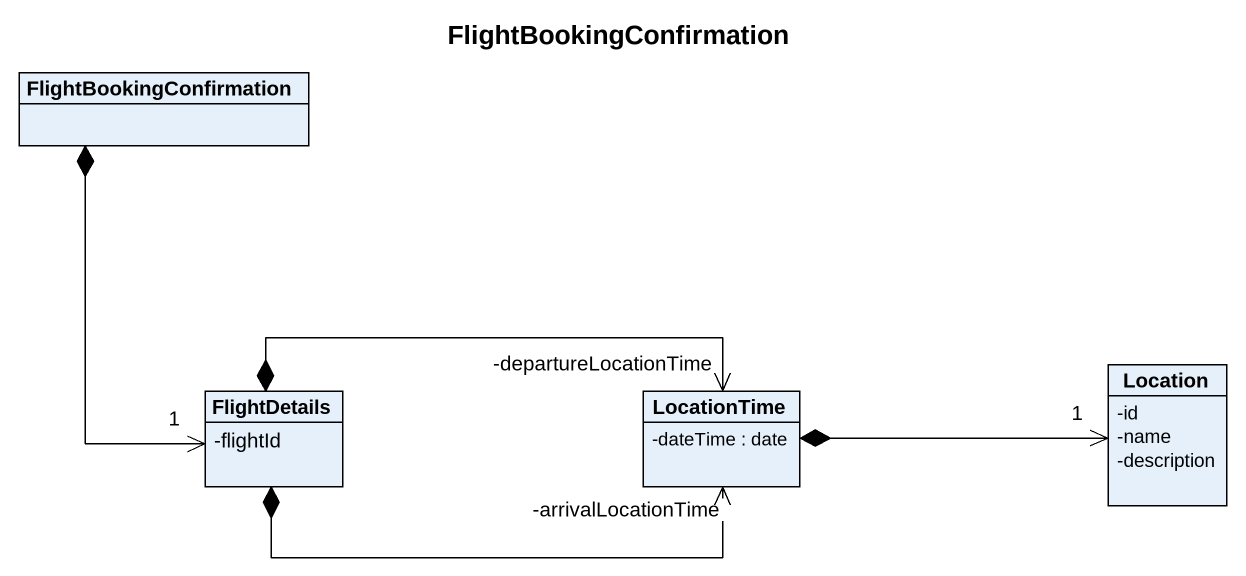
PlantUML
@startuml
title FlightBookingConfirmation
hide circle
hide empty members
skinparam classAttributeIconSize 0
class FlightBookingConfirmation
class FlightDetails {
  -flightId
}
class LocationTime {
  -dateTime : date
}
class Location {
  -id
  -name
  -description
}
FlightBookingConfirmation *--> "1" FlightDetails
FlightDetails *-right-> "-departureLocationTime" LocationTime
FlightDetails *-right-> "-arrivalLocationTime" LocationTime
LocationTime *-right-> "1" Location
@enduml
